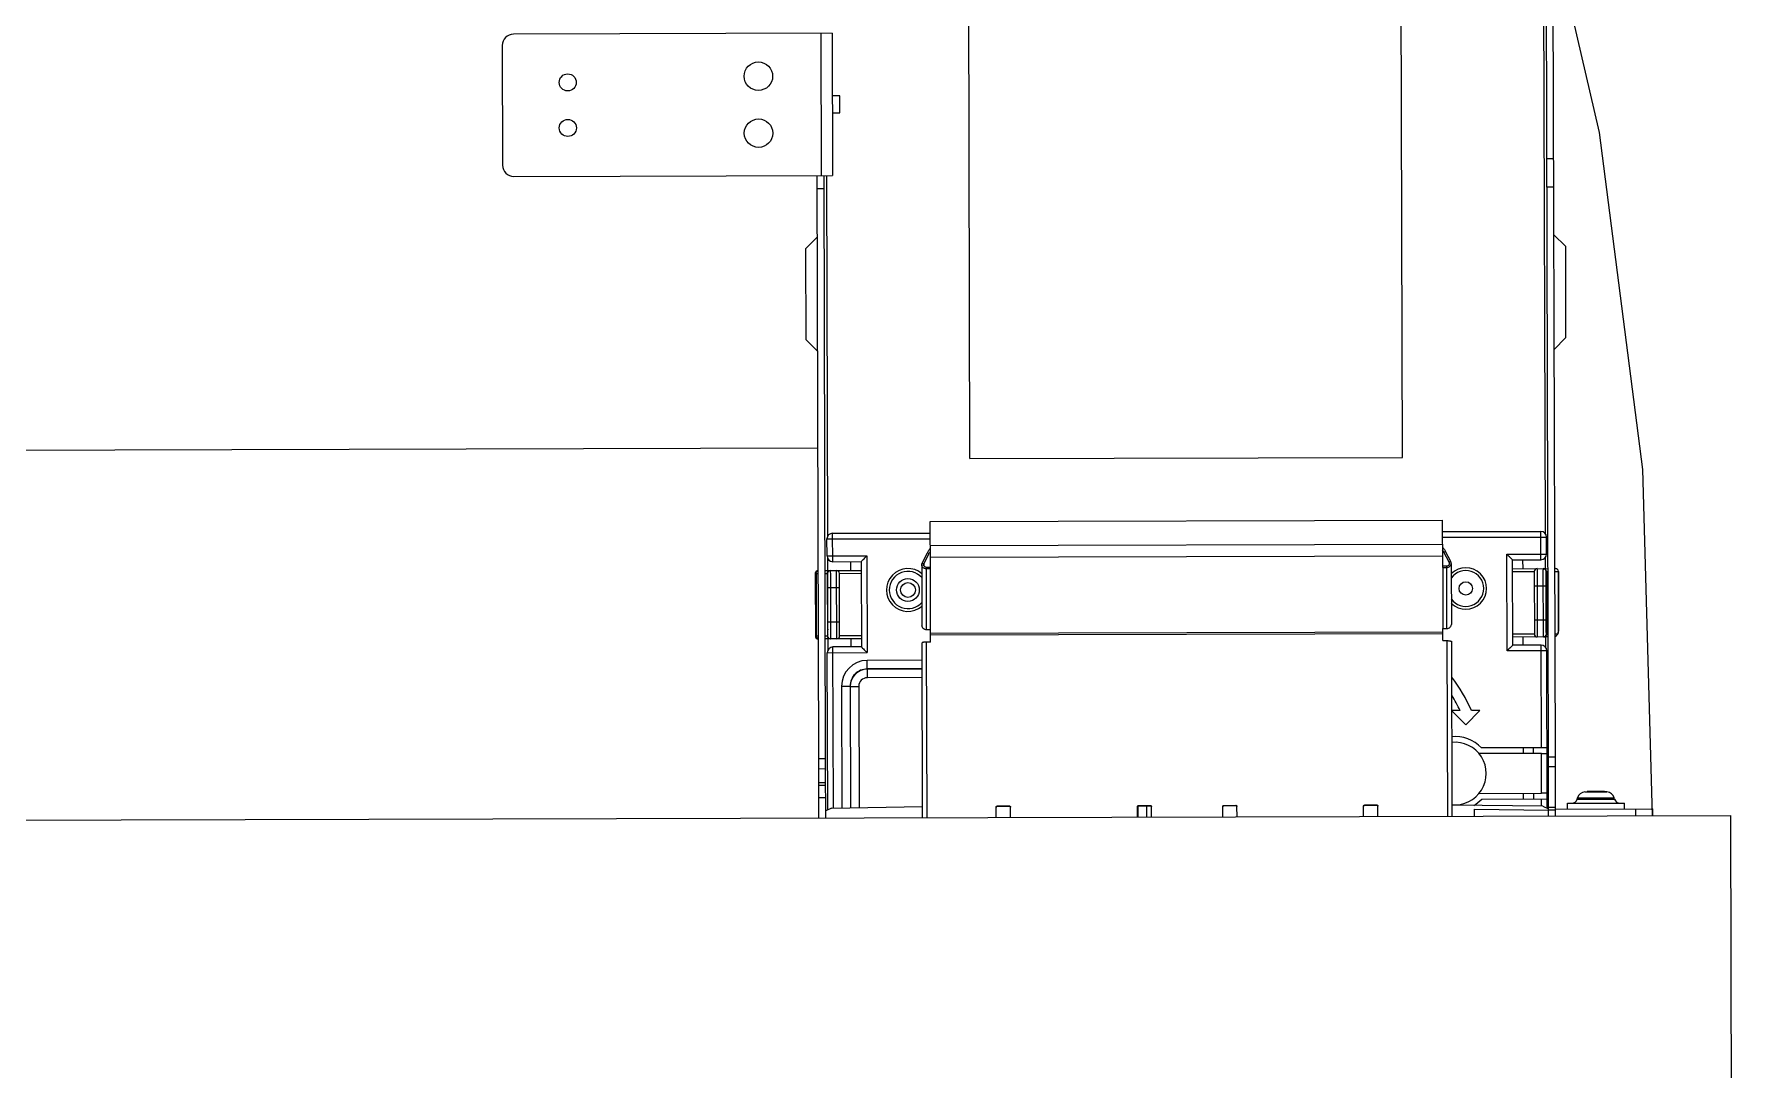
# Model space of a CAD drawing. Extents: x 100 to 738, y -85 to 470.
# Drawn here: x 644.6002 to 644.9002, y 462.6432 to 462.8251 of the extents above; entities that cross this region are included whole.
import ezdxf

# ---------------------------------------------------------------- set-up
doc = ezdxf.new("R2010")
doc.units = 0
doc.linetypes.add('HIDDEN', pattern=[0.375, 0.25, -0.125])
doc.layers.get('0').update_dxf_attribs({"linetype": 'CONTINUOUS'})
doc.layers.add('A102', color=2, linetype='CONTINUOUS')
doc.layers.add('TAA', color=2, linetype='CONTINUOUS')

# ---------------------------------------------------------------- blocks, each defined once
blk = doc.blocks.new('G$C31A0D7E1')
for p, q in [((0.6871299422846345, 0.7616648495433865), (0.6871299422846345, 0.9238239593200802)), ((0.7356500842151097, 0.7616648495433865), (0.7356500842151097, 0.9238239593200802)), ((0.7526959761827686, 0.7280248707391764), (0.7526959761827686, 0.9206000795422223)), ((0.7519298686786856, 0.7280248707278268), (0.7519298686786856, 0.9183011827661866)), ((0.7516106572185784, 0.9051183237288778), (0.7516106572185784, 0.7531021884663658)), ((0.6718205606596507, 0.8093868068541594), (0.6360688771320085, 0.8093868068541594)), ((0.6705309463609515, 0.8093868068541594), (0.6705309463609515, 0.7934262338506999)), ((0.6718205606596507, 0.8093868068541594), (0.6718205606596507, 0.7934262338506999)), ((0.6347920312917252, 0.808109961013876), (0.6347920312917252, 0.794703079690974)), ((0.6726377419975424, 0.8023641547326377), (0.6718205606596507, 0.8023641547326377)), ((0.6726377419975424, 0.8004489120752126), (0.6726377419975424, 0.8023641286303639)), ((0.6726377419975424, 0.8004488859722215), (0.6718205606596507, 0.8004488859722215)), ((0.7519298686786856, 0.7951499757350771), (0.7526959761827686, 0.7951499757350771)), ((0.6360688771320085, 0.7934262338506999), (0.6718205606596507, 0.7934262338506999)), ((0.6700840503169757, 0.7280248707391764), (0.6700840503169757, 0.7934262338506999)), ((0.6708501578210587, 0.7280248707391764), (0.6708501578210587, 0.7934262338506999)), ((0.6711693692811657, 0.7530131625785299), (0.6711693692811657, 0.7934262338506999)), ((0.6708501578210587, 0.791957861134387), (0.6700840503169757, 0.791957861134387)), ((0.7519298686786856, 0.791957861134387), (0.7526959761827686, 0.791957861134387)), ((0.6688072044766925, 0.7852844622777791), (0.6700840503169757, 0.7865613081180625)), ((0.6688072044766925, 0.7750096119465791), (0.6688072044766925, 0.7852844622777791)), ((0.7539728220230519, 0.7852844622777791), (0.7526959761827686, 0.7865613081180625)), ((0.7539728220230519, 0.7852844622777791), (0.7539728220230519, 0.7750096119465791)), ((0.6688072044766925, 0.7750096119465791), (0.6700840503169757, 0.773732766106305)), ((0.7539728220230519, 0.7750096119465791), (0.7526959761827686, 0.773732766106305)), ((0.4499079457342208, 0.7629096182680959), (0.6700840503169757, 0.7629096182680959)), ((0.6871299422846345, 0.7616646935738252), (0.7356500842151097, 0.7616646935738252)), ((0.6826609818437155, 0.7493082216015372), (0.6826609818437155, 0.7546098193665034)), ((0.6826609818437155, 0.7546098194424036), (0.7401190446560288, 0.7546098194424036)), ((0.7401190446560288, 0.7493082216015372), (0.7401190446560288, 0.7546098193665034)), ((0.6717120287632607, 0.7501445114225122), (0.6717120287632607, 0.7533276787224717)), ((0.6717120287632607, 0.753327678723887), (0.6826609818437155, 0.753327678723887)), ((0.7401190446560288, 0.753327678723887), (0.7511318400284179, 0.753327678723887)), ((0.7511318400284179, 0.7501445114225122), (0.7511318400284179, 0.7533276787217549)), ((0.6710736058431916, 0.750782934342654), (0.6710736058431916, 0.7526892558037545)), ((0.6710736058431916, 0.7526892558037545), (0.6826609818437155, 0.7526892558037545)), ((0.6710736058431916, 0.750782934342654), (0.6755361820549027, 0.750782934342654)), ((0.6755361820549027, 0.750782934342654), (0.6755361820549027, 0.7399383168268421)), ((0.6817512296201819, 0.7499585392195689), (0.6823447798751251, 0.751097700566782)), ((0.6819248056467964, 0.7498860872085445), (0.6825183621739322, 0.7510252605942896)), ((0.6825183621739322, 0.7510252605942896), (0.6823447798751251, 0.751097700566782)), ((0.6826609818437155, 0.7519399217523742), (0.7401190446560288, 0.7519399217523742)), ((0.7401190446560288, 0.7526892558037545), (0.7517702629486321, 0.7526892558037545)), ((0.7402616643256668, 0.7510252605942896), (0.7404352466246192, 0.751097700566782)), ((0.7408552208529477, 0.7498860872085445), (0.7402616643256668, 0.7510252605942896)), ((0.7410287968795622, 0.7499585392195689), (0.7404352466246192, 0.751097700566782)), ((0.747307686736776, 0.7399383168268421), (0.747307686736776, 0.750782934342654)), ((0.747307686736776, 0.750782934342654), (0.7517702629486321, 0.750782934342654)), ((0.7517702629486321, 0.750782934342654), (0.7517702629486321, 0.7526892558037545)), ((0.670072336730356, 0.7491516043391196), (0.6700840503169757, 0.7491516043391196)), ((0.6708501578210587, 0.7491516043391196), (0.6714164452758328, 0.7491516043391196)), ((0.6711693692811657, 0.7491516043391196), (0.6711693692811657, 0.7504590342252055)), ((0.671436041652467, 0.7491516043391196), (0.6748977591348337, 0.7491516043391196)), ((0.6717120287632607, 0.7501445114225122), (0.6748982879113514, 0.7501445114225122)), ((0.6721461563489657, 0.7414905292974648), (0.6721461563489657, 0.7491516043391196)), ((0.6737549821077721, 0.7491516043391196), (0.6737549821077721, 0.7501411598653354)), ((0.6748977591348337, 0.7501445026711511), (0.6748977591348337, 0.7405767436371016)), ((0.6817033474599103, 0.7497653084785881), (0.6817033474599103, 0.7429291755146581)), ((0.6817512296201819, 0.7499585392195689), (0.6819248056467964, 0.7498860872085445)), ((0.6819248119189892, 0.749886099246369), (0.6819248119189892, 0.7496448705707022)), ((0.6822140857995946, 0.7424720886376073), (0.6822140857995946, 0.7494796291793655)), ((0.6826609818437155, 0.7494796291793655), (0.6822140857995946, 0.7494796291793655)), ((0.6826609818437155, 0.7493082216015372), (0.6822140857995946, 0.7493082216015372)), ((0.6826609818437155, 0.7506175404512283), (0.7401190446560288, 0.7506175404512283)), ((0.6826609818437155, 0.7424720886376073), (0.6826609818437155, 0.7493082216015372)), ((0.7401190446560288, 0.7494796291793655), (0.7405659407001498, 0.7494796291793655)), ((0.7401190446560288, 0.7493082216015372), (0.7401190446560288, 0.7424720886376073)), ((0.7401190446560288, 0.7493082216015372), (0.7405659407001498, 0.7493082216015372)), ((0.7405659407001498, 0.7424720886376073), (0.7405659407001498, 0.7494796291793655)), ((0.7408552145807552, 0.749886099246369), (0.7408552145807552, 0.7496448705707022)), ((0.7410287968795622, 0.7499585392195689), (0.7408552208529477, 0.7498860872085445)), ((0.7410766790398339, 0.7497653084785881), (0.7410766790398339, 0.7429291755146581)), ((0.7479455793708146, 0.7501445114225122), (0.7511318400284179, 0.7501445114225122)), ((0.7479461096569902, 0.7405767436371016), (0.7479461096569902, 0.7501445026711511)), ((0.7479461096569902, 0.7491516043391196), (0.7519298686786856, 0.7491516043391196)), ((0.7490888866840516, 0.7501411598653354), (0.7490888866840516, 0.7491516043391196)), ((0.7506977124427128, 0.7491516043391196), (0.7506977124427128, 0.7414905292974648)), ((0.7516106572185784, 0.7503700065831187), (0.7516106572185784, 0.7491516043391196)), ((0.7526959761827686, 0.7491516043391196), (0.7527715320613226, 0.7491516043391196)), ((0.669753127953085, 0.7488323928790486), (0.669753127953085, 0.7418097407575357)), ((0.669753127953085, 0.7488323928790486), (0.6700840503169757, 0.7488323928790486)), ((0.6698475474179058, 0.7488323928790486), (0.6698475474179058, 0.7418097407575357)), ((0.6708501578210587, 0.7488323928790486), (0.6711168328751959, 0.7488323928790486)), ((0.6710985462991591, 0.7488323928790486), (0.6710985462991591, 0.7418097407575357)), ((0.6711233763477545, 0.7472363355787035), (0.6711233763477545, 0.7434057980578719)), ((0.6711233763477545, 0.7472363355787035), (0.6724653678090728, 0.7472363355787035)), ((0.6714425851250255, 0.7472363355787035), (0.6714425851250255, 0.7434057980578719)), ((0.6724653678090728, 0.7418097407575357), (0.6724653678090728, 0.7488323928790486)), ((0.6724653678090728, 0.7488323928790486), (0.6748913749056257, 0.7488323928790486)), ((0.747952493886198, 0.7488323928790486), (0.7503785009827509, 0.7488323928790486)), ((0.7503785009827509, 0.7488323928790486), (0.7503785009827509, 0.7418097407575357)), ((0.7503785009827509, 0.7472363355787035), (0.7517204924440694, 0.7472363355787035)), ((0.7514012836667983, 0.7434057980578719), (0.7514012836667983, 0.7472363355787035)), ((0.7517204924440694, 0.7434057980578719), (0.7517204924440694, 0.7472363355787035)), ((0.7517270359164826, 0.7488323928790486), (0.7519298686786856, 0.7488323928790486)), ((0.7517453224926646, 0.7488323928790486), (0.7517453224926646, 0.7418097407575357)), ((0.7526959761827686, 0.7488323928790486), (0.753090198764313, 0.7488323928790486)), ((0.753090198764313, 0.7488323928790486), (0.753090198764313, 0.7421289522175978)), ((0.7531012919826048, 0.7421289522154653), (0.7531012919826048, 0.7488323928790486)), ((0.6711233763477545, 0.7434057980578719), (0.6724653678090728, 0.7434057980578719)), ((0.7503785009827509, 0.7434057980578719), (0.7517204924440694, 0.7434057980578719)), ((0.6700840503169757, 0.7418097407575357), (0.669753127953085, 0.7418097407575357)), ((0.6700840503169757, 0.7414905292974648), (0.670072336730356, 0.7414905292974648)), ((0.6711168328751959, 0.7418097407575357), (0.6708501578210587, 0.7418097407575357)), ((0.6748977591348337, 0.7414905292974648), (0.6708501578210587, 0.7414905292974648)), ((0.6711693692811657, 0.7402622220048465), (0.6711693692811657, 0.7414905292974648)), ((0.6748913749056257, 0.7418097407575357), (0.6724653678090728, 0.7418097407575357)), ((0.6737549821077721, 0.7405767397469752), (0.6737549821077721, 0.7414905292974648)), ((0.6826609818437155, 0.7424720886376073), (0.6822140857995946, 0.7424720886376073)), ((0.6826609818437155, 0.7411032210687889), (0.6826609818437155, 0.7424720886376073)), ((0.6826609818437155, 0.7421088336223574), (0.7401190446560288, 0.7421088336223574)), ((0.6826609818437155, 0.7419029208051451), (0.7401190446560288, 0.7419029208051451)), ((0.7401190446560288, 0.7411032210687889), (0.7401190446560288, 0.7424720886376073)), ((0.7401190446560288, 0.7424720886376073), (0.7405659407001498, 0.7424720886376073)), ((0.7514078271392117, 0.7414905292974648), (0.7479461096569902, 0.7414905292974648)), ((0.7503785009827509, 0.7418097407575357), (0.747952493886198, 0.7418097407575357)), ((0.7490888866840516, 0.7414905292974648), (0.7490888866840516, 0.7405767397469752)), ((0.7519298686786856, 0.7414905292974648), (0.7514274235158457, 0.7414905292974648)), ((0.7516106572185784, 0.7414905292974648), (0.7516106572185784, 0.7403512500917026)), ((0.7519298686786856, 0.7418097407575357), (0.7517270359164826, 0.7418097407575357)), ((0.7530043163695394, 0.7418097407575357), (0.7526959761827686, 0.7418097407575357)), ((0.6710736058431916, 0.7223150585960463), (0.6710736058431916, 0.7399383168268421)), ((0.6710736058431916, 0.7399383168268421), (0.6755361820549027, 0.7399383168268421)), ((0.6717120287632607, 0.7225057923940504), (0.6717120287632607, 0.7405767397469752)), ((0.6748981150803547, 0.7405767397469752), (0.6717120287632607, 0.7405767397469752)), ((0.6817033474633942, 0.7214121284591153), (0.6817033474633942, 0.7410101675268113)), ((0.6822140857995946, 0.7214121284591153), (0.6822140857995946, 0.7411032210687889)), ((0.6826609818437155, 0.7411032210687889), (0.6822140857995946, 0.7411032210687889)), ((0.7401190446560288, 0.7411032210687889), (0.7405659407001498, 0.7411032210687889)), ((0.7405659407001498, 0.7411032210687889), (0.7405659407001498, 0.7214121284591153)), ((0.7410766790363502, 0.7410101675268113), (0.7410766790363502, 0.7214121284591153)), ((0.7517702629486321, 0.7399383168268421), (0.747307686736776, 0.7399383168268421)), ((0.7511318400284179, 0.7405767397469752), (0.7479457543823959, 0.7405767397469752)), ((0.7511318400284179, 0.729073203500779), (0.7511318400284179, 0.7405767397469752)), ((0.7517702629486321, 0.7222862945577782), (0.7517702629486321, 0.7399383168268421)), ((0.6755429795664352, 0.7381000639678339), (0.675542979567161, 0.7390576852213538)), ((0.6817033474633942, 0.7390576852213538), (0.6755429795664352, 0.7390576852213538)), ((0.6755630889059216, 0.738079954628311), (0.6755429795664352, 0.7381000639678339)), ((0.6817033474633942, 0.7381000639678339), (0.6755429795664352, 0.7381000639678339)), ((0.6755630889059216, 0.7371223333754986), (0.6755630889066474, 0.738079954628311)), ((0.6817033474633942, 0.738079954628311), (0.6755630889059216, 0.738079954628311)), ((0.6726637316653957, 0.7361784373195435), (0.6726637316653957, 0.722521838999502)), ((0.6726637316653957, 0.7361784373152882), (0.6736213529189521, 0.7361784373124487)), ((0.6736213529189521, 0.7361784373195435), (0.6736213529189521, 0.7225379853940149)), ((0.6736414622577126, 0.736158327980728), (0.6736213529189521, 0.7361784373195435)), ((0.6736414622577126, 0.736158327980728), (0.6736414622577126, 0.7225383244561728)), ((0.6736414622577126, 0.7361583279736426), (0.674599083511269, 0.736158327980728)), ((0.674599083511269, 0.736158327980728), (0.674599083511269, 0.7225544708506768)), ((0.6817033474633942, 0.7371223333754986), (0.6755630889059216, 0.7371223333754986)), ((0.7420195519435822, 0.7332696351019897), (0.7410766790363502, 0.7332696351019897)), ((0.7410766790363502, 0.7332548736319305), (0.7426579748645223, 0.7316735778037678)), ((0.7426579748645223, 0.7316735778037678), (0.7442540321627353, 0.7332696351019897)), ((0.7442540321627353, 0.7332696351019897), (0.7432963977845912, 0.7332696351019897)), ((0.6700840503169757, 0.7269371840650778), (0.6700840503169757, 0.7280248707278268)), ((0.6708501578210587, 0.7280248707391764), (0.6700840503169757, 0.7280248707391764)), ((0.6708501578210587, 0.7269371840650778), (0.6708501578210587, 0.7280248707278268)), ((0.7511318400284179, 0.7284347805806372), (0.7441364106987017, 0.7284347805806372)), ((0.7517702629486321, 0.729073203500779), (0.7444222805684799, 0.729073203500779)), ((0.7490888866840516, 0.729073203500779), (0.7490888866840516, 0.7284347805806372)), ((0.750262116137491, 0.7284347805806372), (0.750262116137491, 0.729073203500779)), ((0.7511318400284179, 0.723965820139664), (0.7511318400284179, 0.7284347805806372)), ((0.7511318400284179, 0.7284347805806372), (0.7517702629486321, 0.7284347805806372)), ((0.7519298686786856, 0.7269371840650778), (0.7519298686786856, 0.7280248707278268)), ((0.7526959761827686, 0.7280248707391764), (0.7519298686786856, 0.7280248707391764)), ((0.7526959761827686, 0.7269371840650778), (0.7526959761827686, 0.7280248707278268)), ((0.6700840503169757, 0.7214121284591153), (0.6700840503169757, 0.7269371840650778)), ((0.6700840503169757, 0.7269371840650778), (0.6708501578210587, 0.7269371840650778)), ((0.6708501578210587, 0.7214121284591153), (0.6708501578210587, 0.7269371840650778)), ((0.7519298686786856, 0.7214121284591153), (0.7519298686786856, 0.7269371840650778)), ((0.7526959761827686, 0.7269371840650778), (0.7519298686786856, 0.7269371840650778)), ((0.7526959761827686, 0.7214121284591153), (0.7526959761827686, 0.7269371840650778)), ((0.6700840503169757, 0.7253731020348173), (0.6708501578210587, 0.7253731020348173)), ((0.6700840503169757, 0.7250756443079838), (0.6708501578210587, 0.7250756443079838)), ((0.7441364106987017, 0.723965820139664), (0.7511318400284179, 0.723965820139664)), ((0.7490888866840516, 0.723965820139664), (0.7490888866840516, 0.7233273972195309)), ((0.750262116137491, 0.7233273972195309), (0.750262116137491, 0.723965820139664)), ((0.7517702629486321, 0.723965820139664), (0.7511318400284179, 0.723965820139664)), ((0.7559947491816811, 0.7241103431012555), (0.7562655918713381, 0.7241337346985742)), ((0.7559947491816811, 0.7241103431012555), (0.7584628086498528, 0.7241103431012555)), ((0.7562694088126233, 0.7241300207931123), (0.7562676402556147, 0.724133889510453)), ((0.7581899175759192, 0.724133889510453), (0.7581881490196364, 0.7241300207931123)), ((0.7584628086498528, 0.7241103431012555), (0.7581919659601959, 0.7241337346985742)), ((0.6708501578210587, 0.7236852803520871), (0.6700840503169757, 0.7236852803520871)), ((0.6714885807617402, 0.7225020248504288), (0.6708501578210587, 0.7222143844635363)), ((0.6714885807617402, 0.7225020248504288), (0.6817033474633942, 0.7226742554192449)), ((0.6899709242792685, 0.7214121284591153), (0.6899709242792685, 0.7225792815465116)), ((0.6900986088632823, 0.722669933940876), (0.6900986088632823, 0.7227048290190417)), ((0.6900986088632823, 0.7227048290190417), (0.6914392969955, 0.7227048290190417)), ((0.6900986088632823, 0.722669933940876), (0.6914392969955, 0.722669933940876)), ((0.6914392969955, 0.722669933940876), (0.6914392969955, 0.7227048290190417)), ((0.6915669815795137, 0.7214121284591153), (0.6915669815795137, 0.7225792815465116)), ((0.70580381265474, 0.7214121284591153), (0.7058038126476273, 0.7225792815465116)), ((0.705900746679491, 0.7214121284591153), (0.705900746679491, 0.722669933940876)), ((0.7059314972316411, 0.722669933940876), (0.7059314972316411, 0.7227048290190417)), ((0.7059314972316411, 0.7227048290190417), (0.7072721853638587, 0.7227048290190417)), ((0.7059314972316411, 0.722669933940876), (0.7072721853638587, 0.722669933940876)), ((0.7068583679329022, 0.7214121284591153), (0.7068583679329022, 0.722669933940876)), ((0.7068784772725337, 0.7214121284591153), (0.7068784772725337, 0.722669933940876)), ((0.7072721853638587, 0.722669933940876), (0.7072721853638587, 0.7227048290190417)), ((0.7073998699549853, 0.7214121284591153), (0.7073998699478726, 0.7225792815465116)), ((0.7153801564567922, 0.7214121284591153), (0.7153801564496794, 0.7225792815465116)), ((0.7155078410336932, 0.722669933940876), (0.7155078410336932, 0.7227048290190417)), ((0.7155078410336932, 0.7227048290190417), (0.7168485291659109, 0.7227048290190417)), ((0.7155078410336932, 0.722669933940876), (0.7168485291659109, 0.722669933940876)), ((0.7168485291659109, 0.722669933940876), (0.7168485291659109, 0.7227048290190417)), ((0.7169762137570376, 0.7214121284591153), (0.7169762137500699, 0.7225792815465116)), ((0.731181123776223, 0.7214121284591153), (0.7311811237741908, 0.7225792815465116)), ((0.7313088083582046, 0.722669933940876), (0.7313088083582046, 0.7227048290190417)), ((0.7313088083582046, 0.7227048290190417), (0.7326494964904223, 0.7227048290190417)), ((0.7313088083582046, 0.722669933940876), (0.7326494964904223, 0.722669933940876)), ((0.7326494964904223, 0.722669933940876), (0.7326494964904223, 0.7227048290190417)), ((0.7327771810766134, 0.7214121284591153), (0.732777181074436, 0.7225792815465116)), ((0.7512914457378588, 0.7225020248504288), (0.7410766790363502, 0.7226742554192449)), ((0.7436303707167716, 0.7214121284591153), (0.7436303707167716, 0.722197242812389)), ((0.7436303707167716, 0.722197242812389), (0.7519298686786856, 0.7220668752475268)), ((0.7444222805684799, 0.7233273972195309), (0.7517702629486321, 0.7233273972195309)), ((0.7511318400284179, 0.7225047159527099), (0.7511318400284179, 0.7233273972195309)), ((0.7512914457378588, 0.7225020248504288), (0.7519298686786856, 0.7222143844635363)), ((0.7519298686786856, 0.7223988538444642), (0.7526959761827686, 0.7223988538444642)), ((0.7519298686786856, 0.7221013961183474), (0.7526959761827686, 0.7221013961183474)), ((0.7526959761827686, 0.7221910044216866), (0.7636130081171836, 0.7221910044216866)), ((0.7540366643151313, 0.7221910044216866), (0.7540366643151313, 0.7228294273418192)), ((0.7540366643151313, 0.7228294273418192), (0.7604208935164026, 0.7228294273418192)), ((0.7551285265374795, 0.7232896379917189), (0.755167733863881, 0.723424510054476)), ((0.7551285265374795, 0.7232896379917189), (0.7593290312940546, 0.7232896379917189)), ((0.755167733863881, 0.723424510054476), (0.7592898239683789, 0.723424510054476)), ((0.7593290312940546, 0.7232896379917189), (0.7592898239683789, 0.723424510054476)), ((0.7604208935164026, 0.7221910044216866), (0.7604208935164026, 0.7228294273418192)), ((0.761697739356686, 0.7214121284591153), (0.761697739356686, 0.7221910044216866)), ((0.7636130081171836, 0.7214121284591153), (0.7636130081171836, 0.7221910044216866)), ((0.3893071822427736, 0.7214121284591153), (0.7723578699202684, 0.7214121284591153)), ((0.7723578699202684, 0.260730512366858), (0.7723578699202684, 0.7214121284591153))]:
    blk.add_line(p, q)
for centre, radius in [((0.6421338948733178, 0.8039602120329828), 0.0009576343802073), ((0.6635210626978818, 0.8045986349531153), 0.0015960573003455), ((0.6421338948733178, 0.7988528286718766), 0.0009576343802073), ((0.6635210626978818, 0.7982144057517351), 0.0015960573003455), ((0.6801392113090435, 0.7469490452646359), 0.0012768458402764), ((0.6801392113090435, 0.7469490452646359), 0.0008299497961796), ((0.7427046574826351, 0.7469490452646359), 0.0007501469311624)]:
    blk.add_circle(centre, radius)
at = {"linetype": 'HIDDEN'}
blk.add_arc((0.3816461684892614, 0.7309883956511141), 0.382055660751, 358.5637245604845, 177.3470078906941, dxfattribs=at)
for centre, radius, start, end in [((0.6360688771320085, 0.808109961013876), 0.0012768458402764, 90, 180), ((0.6360688771320085, 0.794703079690974), 0.0012768458402764, 180, 270), ((0.6717120287632607, 0.7526892558037545), 0.0006384229201382, 90.0416484476776, 180), ((0.7511318400284179, 0.7526892558037545), 0.0006384229201382, 0, 89.95837985598853), ((0.6717120960026937, 0.7507830103341285), 0.0006384901638056, 180.0068191892079, 269.9939662124316), ((0.7511317727897107, 0.7507830103341285), 0.0006384901638056, 270.0060337875684, 359.9931808108455), ((0.6700617896715659, 0.7488323941594452), 0.0003192101796765, 90.00025174180256, 180.0002297729974), ((0.67143608349902, 0.7488432937900975), 0.0003083105518603, 90.00777661216507, 93.4562223058749), ((0.6721461563489657, 0.7488323928790486), 0.0003192114600691, 0, 90), ((0.6801392113090435, 0.7469490452646359), 0.0024071707730148, 49.13092137718532, 310.8688263110783), ((0.6801392113090435, 0.7469490452646359), 0.0020891740090241, 40.85385112732858, 319.1461471041776), ((0.7427046574826351, 0.7469490452646359), 0.0020093132440134, 215.4520675622249, 144.5479242035496), ((0.7427046574826351, 0.7469490452646359), 0.0023273100080042, 225.5337991636795, 134.4659341334526), ((0.7506977124427128, 0.7488323928790486), 0.0003192114600691, 90, 180), ((0.7514077852962875, 0.7488432917308301), 0.0003083126118382, 86.54376888059264, 89.9922240496144), ((0.7527712672179888, 0.7488326727799759), 0.0003189316698056, 359.9497161586039, 89.9524210336524), ((0.7527820791611929, 0.7488323942005888), 0.000319210139243, 359.9997628736876, 89.99975561224724), ((0.6700673349605597, 0.7488323641542798), 0.000314207008926, 176.6481071839204, 179.9947619104619), ((0.6700617896304859, 0.7418097394367034), 0.000319210139243, 179.9997628736877, 269.9997556122273), ((0.6700674471250863, 0.7418097685537562), 0.0003143191741582, 180.0050667522729, 183.3151207002521), ((0.6700723342902264, 0.7418097251126179), 0.0003191958151608, 183.2566070296951, 270.0004379550285), ((0.6714359440256544, 0.7418096404492301), 0.0003191111659564, 179.9819897650021, 270.0175287212763), ((0.6721461563489657, 0.7418097407575357), 0.0003192114600691, 270, 0), ((0.7506977124427128, 0.7418097407575357), 0.0003192114600691, 180, 270), ((0.7514079247413469, 0.7418096404740524), 0.0003191111914933, 269.9824757536975, 0.0180057604683012), ((0.7524626541437309, 0.7421287762817231), 0.0006386351808626, 291.4670050562754, 0.0157843159088984), ((0.6717120287632607, 0.7399383168268421), 0.0006384229201382, 90.01711754695118, 180), ((0.7511318400284179, 0.7399383168268421), 0.0006384229201382, 0, 89.98286997003852), ((0.6755429932018387, 0.7361784236849563), 0.0028792615363944, 90.00027132482658, 179.9997286758934), ((0.6755429540366701, 0.7361784628500794), 0.001921601118463, 89.99923878059415, 180.0007612204845), ((0.6755631365565283, 0.7361582803295499), 0.0019216742994636, 90.00142073270771, 179.9985792672927), ((0.6755630924421498, 0.7361583244445816), 0.0009640089309172, 90.00021016438166, 179.9997898363722), ((0.7264241833819699, 0.72592708188035), 0.0184006713642887, 23.5180058505679, 36.96989159070832), ((0.7264241833819699, 0.72592708188035), 0.0172374188437309, 25.2118192286349, 31.47333249112127), ((0.7414278116423518, 0.7262003003601505), 0.00351132606076, 264.2137360644514, 95.78626393554863), ((0.7414278116423518, 0.7262003003601505), 0.0041497489808982, 43.81306146007281, 94.87984150259405), ((0.756087301412017, 0.7231571916487681), 0.0009576343802073, 95.54610659712976, 163.7908453731476), ((0.7571286766633357, 0.7118889752783151), 0.0122711668777829, 93.5385123646906, 94.01532667079486), ((0.7571288811445985, 0.711885708725025), 0.0122744398238188, 93.34079765955293, 93.53852394872825), ((0.7571290164235832, 0.7118833841697101), 0.0122767683125237, 93.08285890553964, 93.340795725583), ((0.7571291569312094, 0.7118807736626432), 0.0122793825976329, 92.82958380950352, 93.08285848935876), ((0.7571292644458449, 0.7118786085988562), 0.0122815503293184, 92.65536057010294, 92.82958616254327), ((0.7571295703810481, 0.7118715409301215), 0.0122886245830365, 91.53255181093355, 92.65525880815694), ((0.7567315234865882, 0.7236310395187191), 0.0005292982835013, 80.45584689293295, 82.46705337110419), ((0.7572287575115773, 0.7109639225642784), 0.0131699667752239, 90.9305157805174, 91.38876841745918), ((0.7572287867434878, 0.7109631177612467), 0.0131707716931668, 89.06948202274702, 90.93051796031484), ((0.7572288003113923, 0.7109639220861595), 0.0131699672540411, 88.6112315929661, 89.06948421427045), ((0.7577260343387039, 0.7236310395598627), 0.0005292982423585, 97.5329465382079, 99.54415317311133), ((0.7573278695324211, 0.7118676841335616), 0.0122924831537077, 88.12367474943186, 88.4673795496986), ((0.7573279952577394, 0.7118715170126692), 0.0122886482131968, 87.7466038766763, 88.12367549891827), ((0.7573281555678665, 0.7118755900792593), 0.0122845719928024, 87.34464956318516, 87.74660405007693), ((0.7573282934579784, 0.7118786101019908), 0.0122815488247684, 87.17041382832628, 87.34463944163448), ((0.7573284008855183, 0.7118807733803263), 0.0122793828806671, 86.91714151194601, 87.17041618527908), ((0.7573285414329182, 0.7118833846208656), 0.0122767678606621, 86.65920426528209, 86.91714109706967), ((0.7573286766124686, 0.7118857074659122), 0.0122744410850588, 86.46147606824059, 86.65920233653264), ((0.757328881191569, 0.7118889756400888), 0.0122711665153005, 85.98467332136939, 86.46148764183533), ((0.758370256419517, 0.7231571916487681), 0.0009576343802073, 16.20915462685239, 84.45389340287022), ((0.7414278116423518, 0.7262003003601505), 0.0041497489808982, 300.3515236401913, 316.1869385399206), ((0.7545154815051469, 0.7234678502619607), 0.0006384229201382, 270, 343.7908453731604), ((0.7599420763263871, 0.7234678502619607), 0.0006384229201382, 196.2091546268396, 270)]:
    blk.add_arc(centre, radius, start, end)
blk.add_ellipse((0.7524491638425796, 0.7421289522175978), major_axis=(0.0006410349218215, 0), ratio=0.9959253363999998, start_param=-0.5235987756, end_param=0)
for points, knots in [([(0.674897769085656, 0.7501445120857638), (0.6749293653028201, 0.7501482912309512), (0.6749855680878376, 0.7502637468750168), (0.6751423281640201, 0.7503749130959299), (0.6753264328649862, 0.7505779455837378), (0.6754652009873369, 0.7507119532750611), (0.6755361820549027, 0.750782934342654)], [0, 0, 0, 0, 0.1057355347, 0.3552387896, 0.6664515574000001, 1, 1, 1, 1]), ([(0.6823447798751251, 0.751097700566782), (0.6823964305558594, 0.7511968302669887), (0.682473824589405, 0.751335233899491), (0.6825833201433407, 0.7514993344482291), (0.682635539434656, 0.7515671097673389), (0.6826609967160222, 0.7515965324849674)], [0, 0, 0, 0, 0.5668134949, 0.8027074053, 1, 1, 1, 1]), ([(0.6826609873554181, 0.7512787329581996), (0.6826490923645422, 0.7512593451436858), (0.6825992692907912, 0.7511761601573439), (0.6825526546660692, 0.7510910758826808), (0.6825183621739322, 0.7510252605942896)], [0, 0, 0, 0, 0.2345926477, 1, 1, 1, 1]), ([(0.7401190297843026, 0.7515965324849674), (0.740144487065669, 0.7515671097673389), (0.7401967063569842, 0.7514993344489365), (0.7403062019103392, 0.751335233899491), (0.7403835959438849, 0.7511968302669887), (0.7404352466246192, 0.751097700566782)], [0, 0, 0, 0, 0.1972925947, 0.4331865051, 1, 1, 1, 1]), ([(0.7402616643256668, 0.7510252605942896), (0.7402498184827168, 0.7510479955296457), (0.7402043738815532, 0.7511336425053057), (0.7401563372528044, 0.75121794024435), (0.7401190391443261, 0.7512787329581996)], [0, 0, 0, 0, 0.2644012315, 1, 1, 1, 1]), ([(0.7479460996251688, 0.750144495046254), (0.7479141234634243, 0.750149144137723), (0.7478575185372117, 0.7502635049460662), (0.7477007691695837, 0.750376221814681), (0.7475169026307817, 0.7505782931865665), (0.7473784860255741, 0.7507121350539281), (0.747307686736776, 0.750782934342654)], [0, 0, 0, 0, 0.1073654061, 0.3567676077000001, 0.6673101790000001, 1, 1, 1, 1]), ([(0.6714174967250606, 0.7491510435725446), (0.6713390401606731, 0.7491463152605938), (0.6711796842604062, 0.7490742875936847), (0.6711168328751959, 0.7489109449593588), (0.6711168328751959, 0.7488323928790486)], [0, 0, 0, 0, 0.5001490152, 1, 1, 1, 1]), ([(0.671436041652467, 0.7491516043391196), (0.6714415170313849, 0.7491513441221885), (0.6714299236882838, 0.7491166571280607), (0.671437527483229, 0.7491026215093957), (0.671437735257288, 0.749086339729514)], [0, 0, 0, 0, 0.2518558695, 1, 1, 1, 1]), ([(0.671437735257288, 0.749086339729514), (0.6714388306562835, 0.749000501045376), (0.6714420581493553, 0.7483838308072089), (0.6714425842942782, 0.7477671612812391), (0.6714425851250255, 0.7472363355787035)], [0, 0, 0, 0, 0.1392081367, 1, 1, 1, 1]), ([(0.6817033474747165, 0.7497653092780358), (0.6817033475073774, 0.749798542933601), (0.6817115831971784, 0.7498656334774548), (0.6817356954277277, 0.749928736279951), (0.6817512296201819, 0.7499585392195689)], [0, 0, 0, 0, 0.4971965963000001, 1, 1, 1, 1]), ([(0.6822140857995946, 0.7493082216015372), (0.6821479111010087, 0.7493082216015372), (0.6820161738898199, 0.7493311905756417), (0.6818468056660743, 0.7494309276721239), (0.6817310784056911, 0.7495826600706504), (0.6817033474166527, 0.749705579894457), (0.6817033474747165, 0.7497653092780358)], [0, 0, 0, 0, 0.2626555288, 0.5180836377000001, 0.7629267205, 1, 1, 1, 1]), ([(0.6818948743444228, 0.7497653073769555), (0.6818948742841817, 0.7497964461448956), (0.6819027751487194, 0.7498386671388233), (0.6819199226031673, 0.7498767189033715), (0.6819248056467964, 0.7498860872085445)], [0, 0, 0, 0, 0.7466740267, 1, 1, 1, 1]), ([(0.6822140857995946, 0.7494796291793655), (0.6821727267574847, 0.7494796291793655), (0.6820903912899395, 0.7494939846776996), (0.6819845363732084, 0.7495563199461608), (0.6819122068408217, 0.7496511521159622), (0.681894874417438, 0.7497279766373324), (0.6818948743444228, 0.7497653073769555)], [0, 0, 0, 0, 0.26265548, 0.5180835914000002, 0.7629267307, 1, 1, 1, 1]), ([(0.7405659407001498, 0.7493082216015372), (0.7406321153987355, 0.7493082216015372), (0.7407638526097792, 0.7493311905756417), (0.74093322083367, 0.7494309276721239), (0.7410489480946337, 0.7495826600706504), (0.7410766790830915, 0.749705579894457), (0.7410766790248826, 0.7497653092780358)], [0, 0, 0, 0, 0.2626555288, 0.5180836377000001, 0.7629267205, 1, 1, 1, 1]), ([(0.7405659407001498, 0.7494796291793655), (0.7406072997422596, 0.7494796291793655), (0.7406896352098049, 0.7494939846776996), (0.7407954901272616, 0.7495563199461608), (0.7408678196589225, 0.7496511521159622), (0.7408851520821611, 0.7497279766373324), (0.7408851521553214, 0.7497653073769555)], [0, 0, 0, 0, 0.26265548, 0.5180835914000002, 0.7629267307, 1, 1, 1, 1]), ([(0.7408851521553214, 0.7497653073769555), (0.7408851522155625, 0.7497964461448956), (0.7408772513510248, 0.7498386671381155), (0.7408601038965769, 0.7498767189033715), (0.7408552208529477, 0.7498860872085445)], [0, 0, 0, 0, 0.7466740267, 1, 1, 1, 1]), ([(0.7410766790248826, 0.7497653092780358), (0.7410766789923668, 0.749798542933601), (0.741068443302566, 0.7498656334774548), (0.7410443310718713, 0.749928736279951), (0.7410287968795622, 0.7499585392195689)], [0, 0, 0, 0, 0.4971965963000001, 1, 1, 1, 1]), ([(0.7514012836667983, 0.7472363355787035), (0.7514012840491481, 0.7474806671578782), (0.751401124371771, 0.7478357365691007), (0.7514028461983382, 0.7482862311371883), (0.7514014462617343, 0.748574955856323), (0.7514084331324037, 0.7488039038130831), (0.7513950307476264, 0.7489933926048216), (0.7514222351102481, 0.7490742084753497), (0.7513955598626559, 0.749151021383097), (0.7514078271392117, 0.7491516043391196)], [0, 0, 0, 0, 0.3827038577000001, 0.5555483931000001, 0.7070953320000001, 0.8314520583, 0.9238559595999998, 0.9807637146999999, 1, 1, 1, 1]), ([(0.7514263722410996, 0.7491510435654499), (0.7515048286665696, 0.7491463152492442), (0.7516641844688537, 0.7490742876404988), (0.7517270359164826, 0.7489109450480327), (0.7517270359164826, 0.7488323928790486)], [0, 0, 0, 0, 0.5001482905, 1, 1, 1, 1]), ([(0.6711168328751959, 0.7488323928790486), (0.6711270365845272, 0.7488315753664398), (0.6711053485385335, 0.7487683816468526), (0.671127804829934, 0.7487002436808196), (0.6711170994636358, 0.748542848317778), (0.6711250393060865, 0.748261536092373), (0.6711216881319763, 0.7478147333488248), (0.6711233760448068, 0.7474399408992713), (0.6711233763477545, 0.7472363355787035)], [0, 0, 0, 0, 0.0192401461, 0.0761470473, 0.1685569325, 0.2929097615, 0.6173074718000001, 1, 1, 1, 1]), ([(0.7517204924440694, 0.7472363355787035), (0.7517204927468717, 0.7474399409503492), (0.7517221806618796, 0.7478147334339424), (0.7517188294835597, 0.7482615362448813), (0.7517267693302201, 0.7485428483943859), (0.7517160639595672, 0.7487002438035426), (0.7517385202531451, 0.7487683815886887), (0.751716832209329, 0.7488315754345379), (0.7517270359164826, 0.7488323928790486)], [0, 0, 0, 0, 0.3826926239, 0.7070903221, 0.8314431326000001, 0.9238529959999999, 0.9807598677999999, 1, 1, 1, 1]), ([(0.6711233763477545, 0.7434057980578719), (0.6711233760448068, 0.7432021926869427), (0.6711216881297989, 0.7428274002033497), (0.6711250393081187, 0.7423805973924105), (0.6711170994614585, 0.7420992852421984), (0.6711278048321114, 0.7419418898337491), (0.6711053485385335, 0.7418737520478956), (0.6711270365823497, 0.741810558202745), (0.6711168328751959, 0.7418097407575357)], [0, 0, 0, 0, 0.3826926239, 0.7070903221, 0.8314431326000001, 0.9238529959999999, 0.9807598677999999, 1, 1, 1, 1]), ([(0.6714425851250255, 0.7434057980578719), (0.6714425847426756, 0.7431614664786972), (0.6714427444200528, 0.7428063970681911), (0.6714410225933404, 0.7423559025001039), (0.6714424225299442, 0.7420671777809691), (0.6714354356601459, 0.7418382298241997), (0.671448838044778, 0.7416487410324706), (0.6714216336815757, 0.7415679251619425), (0.6714483089290227, 0.7414911122542045), (0.671436041652467, 0.7414905292974648)], [0, 0, 0, 0, 0.3827038577000001, 0.5555483931000001, 0.7070953320000001, 0.8314520583, 0.9238559595999998, 0.9807637146999999, 1, 1, 1, 1]), ([(0.7514061335351165, 0.7415557939077777), (0.7514050381355403, 0.7416416325919158), (0.7514018106423233, 0.7422583028300829), (0.7514012844974003, 0.7428749723560526), (0.7514012836667983, 0.7434057980578719)], [0, 0, 0, 0, 0.1392081367, 1, 1, 1, 1]), ([(0.7517270359164826, 0.7418097407575357), (0.7517168322072966, 0.741810558270843), (0.7517385202531451, 0.7418737519904304), (0.7517160639617446, 0.7419418899564634), (0.7517267693280427, 0.7420992853195139), (0.7517188294857372, 0.7423805975449187), (0.7517221806605732, 0.7428274002884768), (0.7517204927468717, 0.7432021927380208), (0.7517204924440694, 0.7434057980578719)], [0, 0, 0, 0, 0.0192401461, 0.0761470473, 0.1685569325, 0.2929097615, 0.6173074718000001, 1, 1, 1, 1]), ([(0.670072336730356, 0.7414905292974648), (0.6699769052574243, 0.7414905292974648), (0.6698603323008179, 0.741635992540386), (0.6698475474179058, 0.7417686266924703), (0.6698475474179058, 0.7418097407575357)], [0, 0, 0, 0, 0.6988985078, 1, 1, 1, 1]), ([(0.6822140857995946, 0.7424720886376073), (0.6821479111010087, 0.7424720886376073), (0.6820161738898199, 0.7424950576117113), (0.6818468056660743, 0.7425947947081939), (0.6817310784056911, 0.742746527107428), (0.6817033474166527, 0.7428694469305266), (0.6817033474747165, 0.7429291763141053)], [0, 0, 0, 0, 0.2626555288, 0.5180836377000001, 0.7629267205, 1, 1, 1, 1]), ([(0.7405659407001498, 0.7424720886376073), (0.7406321153987355, 0.7424720886376073), (0.7407638526097792, 0.7424950576117113), (0.74093322083367, 0.7425947947081939), (0.7410489480946337, 0.742746527107428), (0.7410766790830915, 0.7428694469305266), (0.7410766790248826, 0.7429291763141053)], [0, 0, 0, 0, 0.2626555288, 0.5180836377000001, 0.7629267205, 1, 1, 1, 1]), ([(0.7514078271392117, 0.7414905292974648), (0.7514023517602937, 0.7414907895150944), (0.7514139451035399, 0.7415254765092314), (0.7514063413091753, 0.7415395121271798), (0.7514061335351165, 0.7415557939077777)], [0, 0, 0, 0, 0.2518558695, 1, 1, 1, 1]), ([(0.6748977636548072, 0.7405767470930931), (0.6749296187020765, 0.7405724611649612), (0.6749860856600816, 0.7404576237292148), (0.6751428220819586, 0.7403455077747552), (0.6753267774459775, 0.7401430768047752), (0.6754653178534316, 0.740009181028277), (0.6755361820549027, 0.7399383168268421)], [0, 0, 0, 0, 0.1067998861, 0.3562238444, 0.66700423, 1, 1, 1, 1]), ([(0.6822140857995946, 0.7411032210687983), (0.682148892594726, 0.7411032210687983), (0.6820540575314173, 0.7411000793548457), (0.6819337207051105, 0.7410886338839427), (0.6818571285766795, 0.7410775433307868), (0.6817941079350227, 0.741064030645048), (0.6817514254435573, 0.7410506601580882), (0.6817262078374968, 0.7410381169459335), (0.6817113357706507, 0.7410281026440138), (0.6817033474449589, 0.741017046221653), (0.6817033474783455, 0.7410101673615292)], [0, 0, 0, 0, 0.3675447636, 0.5342683398000001, 0.6813315335, 0.8036022926, 0.8973092407999999, 0.9329181892000001, 0.9612185208999999, 1, 1, 1, 1]), ([(0.7405659407001498, 0.7411032210687983), (0.7406311339050183, 0.7411032210687983), (0.7407259689683271, 0.7411000793548457), (0.740846305794634, 0.7410886338839427), (0.7409228979230646, 0.7410775433307868), (0.7409859185654473, 0.741064030645048), (0.741028601056187, 0.7410506601580882), (0.7410538186622474, 0.7410381169459335), (0.7410686907290936, 0.7410281026440138), (0.7410766790555111, 0.741017046221653), (0.7410766790213987, 0.7410101673615292)], [0, 0, 0, 0, 0.3675447636, 0.5342683398000001, 0.6813315335, 0.8036022926, 0.8973092407999999, 0.9329181892000001, 0.9612185208999999, 1, 1, 1, 1]), ([(0.7479461051611132, 0.7405767394525915), (0.7479145085920825, 0.7405730299735392), (0.7478583067944392, 0.7404574636276453), (0.7477015655390444, 0.7403463862326394), (0.7475174492456484, 0.7401433103441382), (0.7473786730550476, 0.7400093031451052), (0.747307686736776, 0.7399383168268421)], [0, 0, 0, 0, 0.1057089748, 0.3551989624, 0.6664284052000001, 1, 1, 1, 1]), ([(0.6899709242792685, 0.7225792815465116), (0.6899709242792685, 0.722595620943363), (0.6899776085956426, 0.7226287419442441), (0.6900061064377186, 0.7226704744183757), (0.6900485409288414, 0.7226983334141212), (0.6900820126728665, 0.7227048290190417), (0.6900986088632823, 0.7227048290190417)], [0, 0, 0, 0, 0.2480476641, 0.4972434516, 0.7480539591, 1, 1, 1, 1]), ([(0.6900986088632823, 0.7226699339408849), (0.6900820126728665, 0.7226699339408849), (0.6900485409288414, 0.7226634383359647), (0.6900061064377186, 0.7226355793402193), (0.6899776085956426, 0.7225938468660879), (0.6899709242792685, 0.7225607258652067), (0.6899709242792685, 0.7225443864683548)], [0, 0, 0, 0, 0.2519460409, 0.5027565484000001, 0.7519523359, 1, 1, 1, 1]), ([(0.6914392969955, 0.7227048290190417), (0.6914558931859158, 0.7227048290190417), (0.6914893649299408, 0.7226983334141212), (0.6915317994217892, 0.7226704744183757), (0.6915602972632849, 0.7226287419442441), (0.6915669815795137, 0.722595620943363), (0.6915669815795137, 0.7225792815465116)], [0, 0, 0, 0, 0.2519460409, 0.5027565484000001, 0.7519523359, 1, 1, 1, 1]), ([(0.6915669815795137, 0.7225443864683548), (0.6915669815795137, 0.7225607258652067), (0.6915602972632849, 0.7225938468660879), (0.6915317994217892, 0.7226355793402193), (0.6914893649299408, 0.7226634383359647), (0.6914558931859158, 0.7226699339408849), (0.6914392969955, 0.7226699339408849)], [0, 0, 0, 0, 0.2480476641, 0.4972434516, 0.7480539591, 1, 1, 1, 1]), ([(0.7058038126476273, 0.7225792815465116), (0.7058038126476273, 0.722595620943363), (0.7058104969638562, 0.7226287419442441), (0.7058389948060775, 0.7226704744183757), (0.7058814292972003, 0.7226983334141212), (0.7059149010412252, 0.7227048290190417), (0.7059314972316411, 0.7227048290190417)], [0, 0, 0, 0, 0.2480476641, 0.4972434516, 0.7480539591, 1, 1, 1, 1]), ([(0.7059314972316411, 0.7226699339408849), (0.7059149010412252, 0.7226699339408849), (0.7058814292972003, 0.7226634383359647), (0.7058389948060775, 0.7226355793402193), (0.7058104969638562, 0.7225938468660879), (0.7058038126476273, 0.7225607258652067), (0.7058038126476273, 0.7225443864683548)], [0, 0, 0, 0, 0.2519460409, 0.5027565484000001, 0.7519523359, 1, 1, 1, 1]), ([(0.7072721853638587, 0.7227048290190417), (0.7072887815542745, 0.7227048290190417), (0.7073222532982996, 0.7226983334141212), (0.707364687790148, 0.7226704744183757), (0.7073931856316436, 0.7226287419442441), (0.7073998699478726, 0.722595620943363), (0.7073998699478726, 0.7225792815465116)], [0, 0, 0, 0, 0.2519460409, 0.5027565484000001, 0.7519523359, 1, 1, 1, 1]), ([(0.7073998699478726, 0.7225443864683548), (0.7073998699478726, 0.7225607258652067), (0.7073931856316436, 0.7225938468660879), (0.707364687790148, 0.7226355793402193), (0.7073222532982996, 0.7226634383359647), (0.7072887815542745, 0.7226699339408849), (0.7072721853638587, 0.7226699339408849)], [0, 0, 0, 0, 0.2480476641, 0.4972434516, 0.7480539591, 1, 1, 1, 1]), ([(0.7153801564496794, 0.7225792815465116), (0.7153801564496794, 0.722595620943363), (0.7153868407660536, 0.7226287419442441), (0.7154153386081298, 0.7226704744183757), (0.7154577730992524, 0.7226983334141212), (0.7154912448432774, 0.7227048290190417), (0.7155078410336932, 0.7227048290190417)], [0, 0, 0, 0, 0.2480476641, 0.4972434516, 0.7480539591, 1, 1, 1, 1]), ([(0.7155078410336932, 0.7226699339408849), (0.7154912448432774, 0.7226699339408849), (0.7154577730992524, 0.7226634383359647), (0.7154153386081298, 0.7226355793402193), (0.7153868407660536, 0.7225938468660879), (0.7153801564496794, 0.7225607258652067), (0.7153801564496794, 0.7225443864683548)], [0, 0, 0, 0, 0.2519460409, 0.5027565484000001, 0.7519523359, 1, 1, 1, 1]), ([(0.7168485291659109, 0.7227048290190417), (0.7168651253563267, 0.7227048290190417), (0.7168985971004969, 0.7226983334141212), (0.7169410315922004, 0.7226704744183757), (0.7169695294336959, 0.7226287419442441), (0.7169762137500699, 0.722595620943363), (0.7169762137500699, 0.7225792815465116)], [0, 0, 0, 0, 0.2519460409, 0.5027565484000001, 0.7519523359, 1, 1, 1, 1]), ([(0.7169762137500699, 0.7225443864683548), (0.7169762137500699, 0.7225607258652067), (0.7169695294336959, 0.7225938468660879), (0.7169410315922004, 0.7226355793402193), (0.7168985971004969, 0.7226634383359647), (0.7168651253563267, 0.7226699339408849), (0.7168485291659109, 0.7226699339408849)], [0, 0, 0, 0, 0.2480476641, 0.4972434516, 0.7480539591, 1, 1, 1, 1]), ([(0.7311811237741908, 0.7225792815465116), (0.7311811237741908, 0.722595620943363), (0.7311878080905649, 0.7226287419442441), (0.731216305932641, 0.7226704744183757), (0.7312587404237637, 0.7226983334141212), (0.7312922121677888, 0.7227048290190417), (0.7313088083582046, 0.7227048290190417)], [0, 0, 0, 0, 0.2480476641, 0.4972434516, 0.7480539591, 1, 1, 1, 1]), ([(0.7313088083582046, 0.7226699339408849), (0.7312922121677888, 0.7226699339408849), (0.7312587404237637, 0.7226634383359647), (0.731216305932641, 0.7226355793402193), (0.7311878080905649, 0.7225938468660879), (0.7311811237741908, 0.7225607258652067), (0.7311811237741908, 0.7225443864683548)], [0, 0, 0, 0, 0.2519460409, 0.5027565484000001, 0.7519523359, 1, 1, 1, 1]), ([(0.7326494964904223, 0.7227048290190417), (0.7326660926808382, 0.7227048290190417), (0.7326995644248631, 0.7226983334141212), (0.7327419989167115, 0.7226704744183757), (0.7327704967582072, 0.7226287419442441), (0.732777181074436, 0.722595620943363), (0.732777181074436, 0.7225792815465116)], [0, 0, 0, 0, 0.2519460409, 0.5027565484000001, 0.7519523359, 1, 1, 1, 1]), ([(0.732777181074436, 0.7225443864683548), (0.732777181074436, 0.7225607258652067), (0.7327704967582072, 0.7225938468660879), (0.7327419989167115, 0.7226355793402193), (0.7326995644248631, 0.7226634383359647), (0.7326660926808382, 0.7226699339408849), (0.7326494964904223, 0.7226699339408849)], [0, 0, 0, 0, 0.2480476641, 0.4972434516, 0.7480539591, 1, 1, 1, 1])]:
    blk.add_open_spline(points, degree=3, knots=knots)
for points in [[(0.6698477423128415, 0.7490592242184017), (0.669793562877329, 0.7490055799259894), (0.6697581168799032, 0.748926849044703), (0.6697536654747313, 0.7488507352724781)], [(0.6698475474179058, 0.7488323928790486), (0.6698475474179058, 0.7489107671855298), (0.6698682614383431, 0.7489940294848867), (0.6699133866834459, 0.7490581094674256)], [(0.670072336730356, 0.7491516043391196), (0.669991386307221, 0.7491516043391196), (0.6699052662907116, 0.7491161800168773), (0.6698477423128415, 0.7490592242184017)], [(0.6699133866834459, 0.7490581094674256), (0.6699487786737347, 0.749108367768963), (0.670010867308112, 0.7491516043391196), (0.670072336730356, 0.7491516043391196)], [(0.6710985462991591, 0.7488323928790486), (0.6710985462991591, 0.7489075538142909), (0.6711282995495877, 0.7489869990376268), (0.671177937853126, 0.7490434366580092)], [(0.671177937853126, 0.7490434366580092), (0.6712355907803048, 0.7491089867221135), (0.6713291488218968, 0.7491516043391196), (0.6714164452758328, 0.7491516043391196)], [(0.7516659309386978, 0.7490434366580092), (0.7516082780120996, 0.7491089867221135), (0.751514719969927, 0.7491516043391196), (0.7514274235158457, 0.7491516043391196)], [(0.7517453224926646, 0.7488323928790486), (0.7517453224926646, 0.7489075538142909), (0.7517155692420908, 0.7489869990376268), (0.7516659309386978, 0.7490434366580092)], [(0.6710985462991591, 0.7418097407575357), (0.6710985462991591, 0.7417345798230013), (0.6711282995495877, 0.7416551345996742), (0.671177937853126, 0.741598696979283)], [(0.671177937853126, 0.741598696979283), (0.6712355907803048, 0.7415331469151784), (0.6713291488218968, 0.7414905292974648), (0.6714164452758328, 0.7414905292974648)], [(0.7516659309386978, 0.741598696979283), (0.7516082780120996, 0.7415331469151784), (0.751514719969927, 0.7414905292974648), (0.7514274235158457, 0.7414905292974648)], [(0.7517453224926646, 0.7418097407575357), (0.7517453224926646, 0.7417345798230013), (0.7517155692420908, 0.7416551345996742), (0.7516659309386978, 0.741598696979283)], [(0.7530043163695394, 0.7418097407575357), (0.7529360442005889, 0.7416919717248778), (0.7528233256104107, 0.7415923906582527), (0.7526976722802668, 0.7415400277430741)], [(0.7569095674556598, 0.7241300207931123), (0.7568801664713969, 0.7241400190975767), (0.7568499102125675, 0.72414786441793), (0.7568192851678514, 0.7241530113189607)], [(0.7576382726636826, 0.7241530113189607), (0.7576076476191118, 0.72414786441793), (0.7575773913608628, 0.7241400190975767), (0.7575479903758741, 0.7241300207931123)]]:
    blk.add_open_spline(points, degree=3)
blk = doc.blocks.new('AUTO-ATENDE')
at = {"layer": 'TAA', "xscale": 1.56637233478988, "yscale": 1.56637233478988, "zscale": 1.56637233478988, "rotation": 268.420277777788}
blk.add_blockref('G$C31A0D7E1', (98.23139996662181, 71.82612677218397), dxfattribs=at)
blk = doc.blocks.new('BASE ARQ')
at = {"layer": 'A102', "linetype": 'Continuous', "ltscale": 0.02, "rotation": 91.73371018686326}
blk.add_blockref('AUTO-ATENDE', (828.1883745835607, 387.4554834782537, 2.5350868e-09), dxfattribs=at)

msp = doc.modelspace()

# ---------------------------------------------------------------- block references
msp.add_blockref('BASE ARQ', (-109.7316768029128, -21.91422645717643))

doc.saveas('drawing.dxf')
